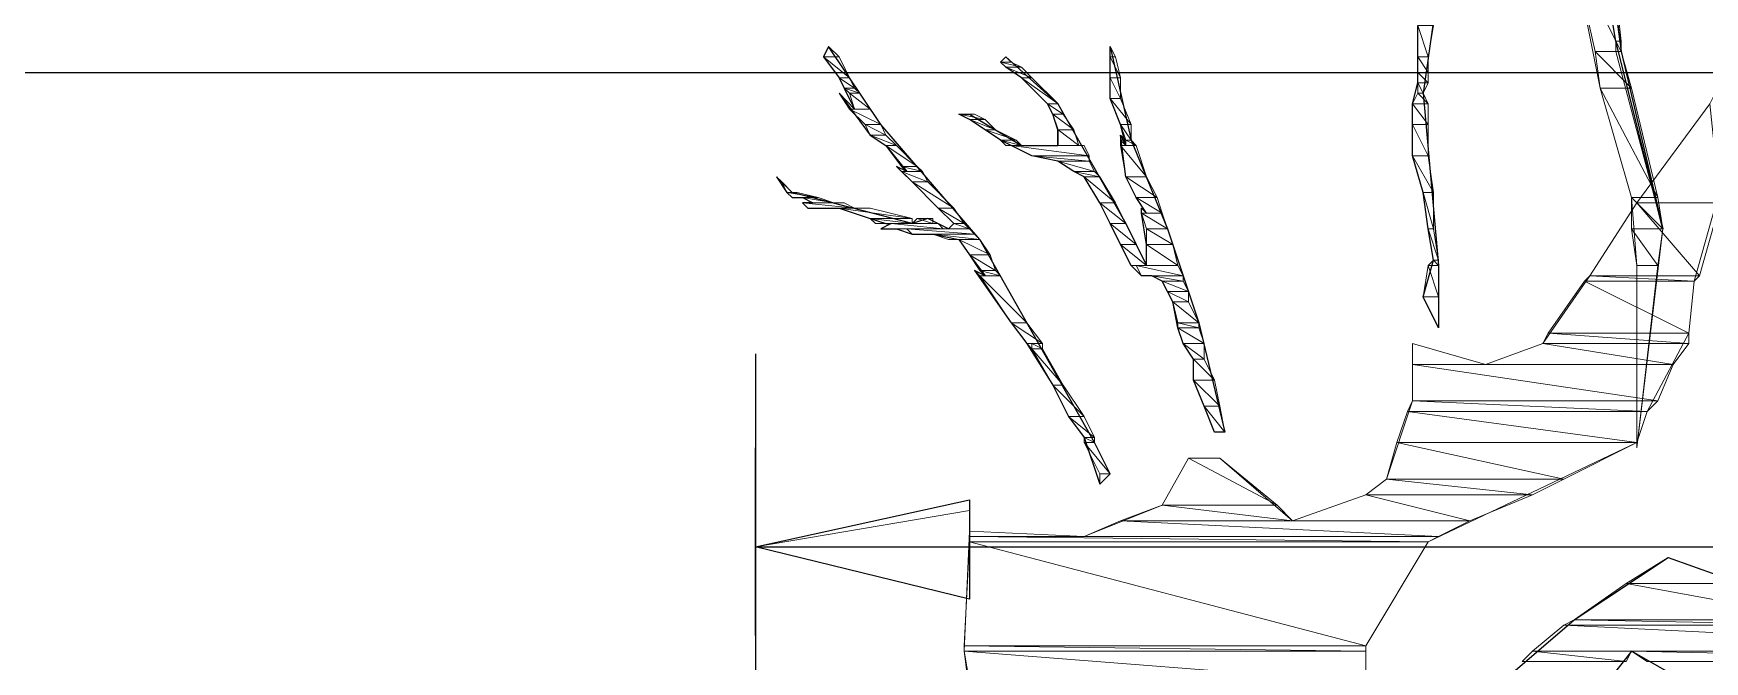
# Model space of a CAD drawing. Header units: inches. Extents: x 2 to 859, y 1 to 607.
# Drawn here: x 570.86 to 591.7, y 472.95 to 480.78 of the extents above; entities that cross this region are included whole.
import ezdxf

# ---------------------------------------------------------------- set-up
doc = ezdxf.new("R2010")
doc.units = ezdxf.units.IN
doc.header["$MEASUREMENT"] = 0
doc.layers.add('PDF_Geometry', color=7, linetype='Continuous', true_color=0x00b8b8)

msp = doc.modelspace()

# ---------------------------------------------------------------- linework, layer by layer
at = {"layer": 'PDF_Geometry', "color": 9, "lineweight": 20, "true_color": 0xbababa}
for points in [[(591.183, 478.346), (590.662, 480.557), (590.337, 482.963)], [(590.077, 481.727), (590.402, 480.102), (590.792, 478.736), (590.858, 477.89), (590.858, 475.614), (591.183, 478.346)]]:
    msp.add_lwpolyline(points, dxfattribs=at)
at = {"layer": 'PDF_Geometry', "lineweight": 25}
for points in [[(590.337, 482.963), (590.662, 480.557), (591.183, 478.346), (590.597, 480.687), (590.402, 481.857)], [(588.451, 481.858), (588.191, 480.037), (588.386, 477.89), (588.386, 477.11), (588.191, 477.5), (588.321, 477.955), (588.256, 478.346), (588.191, 478.801), (588.061, 479.256), (588.061, 479.646), (588.061, 479.906), (588.126, 480.167), (588.126, 480.297), (588.126, 480.492), (588.126, 480.882)], [(584.289, 475.289), (584.094, 475.679), (582.663, 478.215), (581.427, 479.646), (580.777, 480.622), (580.712, 480.492), (580.907, 480.232), (580.972, 480.102), (581.102, 479.841), (580.907, 480.037), (581.297, 479.516), (581.492, 479.386), (581.752, 479.061), (581.622, 479.126), (581.818, 478.931), (582.143, 478.606), (582.338, 478.411), (582.273, 478.346), (582.013, 478.476), (581.818, 478.411), (580.322, 478.801), (580.127, 478.996), (580.257, 478.801), (580.322, 478.736), (580.452, 478.736), (580.582, 478.671), (580.452, 478.671), (580.517, 478.606), (580.907, 478.606), (581.297, 478.476), (581.492, 478.411), (581.557, 478.411), (581.427, 478.346), (581.622, 478.346), (581.818, 478.281), (582.078, 478.281), (582.403, 478.215), (582.533, 478.02), (582.728, 477.76), (582.598, 477.825), (583.053, 477.175), (583.248, 476.915), (583.313, 476.85), (583.248, 476.915), (583.573, 476.394), (583.769, 476.004), (583.964, 475.744), (584.159, 475.159), (584.289, 475.289)], [(584.289, 480.622), (584.549, 479.451), (585.004, 478.346), (585.394, 477.175), (585.72, 475.809), (585.59, 475.809), (585.46, 476.134), (585.329, 476.46), (585.329, 476.72), (585.199, 476.915), (585.134, 477.11), (585.069, 477.435), (585.004, 477.565), (584.939, 477.695), (584.809, 477.76), (584.679, 477.76), (584.549, 477.89), (584.419, 478.15), (584.289, 478.411), (584.159, 478.671), (583.964, 478.996), (583.834, 479.061), (583.638, 479.191), (583.313, 479.256), (582.923, 479.451), (582.728, 479.581), (582.533, 479.711), (582.403, 479.776), (582.533, 479.776), (583.183, 479.386), (583.638, 479.386), (583.638, 479.581), (583.573, 479.776), (583.508, 479.906), (583.183, 480.232), (582.988, 480.362), (582.923, 480.427), (582.988, 480.492), (583.638, 479.906), (584.484, 478.411), (584.744, 477.89), (584.744, 478.15), (584.679, 478.541), (584.679, 478.606), (584.744, 478.541), (584.614, 478.736), (584.484, 478.996), (584.419, 479.516), (584.484, 479.386), (584.419, 479.646), (584.289, 479.971), (584.289, 480.232), (584.289, 480.622)], [(579.866, 474.378), (579.866, 474.378)]]:
    msp.add_lwpolyline(points, dxfattribs=at)
at = {"layer": 'PDF_Geometry', "color": 9, "lineweight": 0, "true_color": 0xbababa}
for points in [[(590.337, 480.557), (590.662, 480.557), (590.077, 481.727), (590.337, 480.557)], [(590.662, 480.557), (590.077, 481.727), (590.532, 481.727), (590.662, 480.557)], [(590.402, 480.102), (590.792, 480.102), (590.337, 480.557), (590.402, 480.102)], [(590.792, 480.102), (590.337, 480.557), (590.662, 480.557), (590.792, 480.102)], [(590.792, 478.736), (591.118, 478.736), (590.402, 480.102), (590.792, 478.736)], [(591.118, 478.736), (590.402, 480.102), (590.792, 480.102), (591.118, 478.736)], [(590.792, 478.346), (591.183, 478.346), (590.792, 478.736), (590.792, 478.346)], [(591.183, 478.346), (590.792, 478.736), (591.118, 478.736), (591.183, 478.346)], [(590.792, 478.346), (590.858, 477.89), (591.118, 477.89), (590.792, 478.346)], [(590.792, 478.346), (591.183, 478.346), (591.118, 477.89), (590.792, 478.346)], [(590.858, 477.89), (591.118, 477.89), (590.858, 475.614), (590.858, 477.89)]]:
    msp.add_lwpolyline(points, dxfattribs=at)
at = {"layer": 'PDF_Geometry', "lineweight": 0}
for points in [[(590.597, 480.687), (590.662, 480.687), (590.402, 481.857), (590.597, 480.687)], [(590.662, 480.687), (590.402, 481.857), (590.532, 481.857), (590.662, 480.687)], [(588.126, 480.492), (588.256, 480.492), (588.126, 480.882), (588.126, 480.492)], [(588.256, 480.492), (588.126, 480.882), (588.321, 480.882), (588.256, 480.492)], [(590.597, 480.687), (590.597, 480.557), (590.662, 480.557), (590.597, 480.687)], [(590.597, 480.687), (590.662, 480.687), (590.662, 480.557), (590.597, 480.687)], [(580.777, 480.622), (580.712, 480.492), (580.907, 480.492), (580.777, 480.622)], [(580.907, 480.232), (581.037, 480.232), (580.712, 480.492), (580.907, 480.232)], [(581.037, 480.232), (580.712, 480.492), (580.907, 480.492), (581.037, 480.232)], [(582.988, 480.492), (582.923, 480.427), (583.053, 480.427), (582.988, 480.492)], [(584.289, 480.622), (584.289, 480.492), (584.354, 480.492), (584.289, 480.622)], [(584.289, 480.232), (584.419, 480.232), (584.289, 480.492), (584.289, 480.232)], [(584.419, 480.232), (584.289, 480.492), (584.354, 480.492), (584.419, 480.232)], [(588.126, 480.297), (588.256, 480.297), (588.126, 480.492), (588.126, 480.297)], [(588.256, 480.297), (588.126, 480.492), (588.256, 480.492), (588.256, 480.297)], [(590.597, 480.557), (590.662, 480.557), (591.183, 478.346), (590.597, 480.557)], [(582.988, 480.362), (583.183, 480.362), (582.923, 480.427), (582.988, 480.362)], [(583.183, 480.362), (582.923, 480.427), (583.053, 480.427), (583.183, 480.362)], [(583.183, 480.232), (583.313, 480.232), (582.988, 480.362), (583.183, 480.232)], [(583.313, 480.232), (582.988, 480.362), (583.183, 480.362), (583.313, 480.232)], [(588.126, 480.167), (588.256, 480.167), (588.126, 480.297), (588.126, 480.167)], [(588.256, 480.167), (588.126, 480.297), (588.256, 480.297), (588.256, 480.167)], [(580.972, 480.102), (581.102, 480.102), (580.907, 480.232), (580.972, 480.102)], [(581.102, 480.102), (580.907, 480.232), (581.037, 480.232), (581.102, 480.102)], [(581.037, 480.037), (581.167, 480.037), (580.972, 480.102), (581.037, 480.037)], [(581.167, 480.037), (580.972, 480.102), (581.102, 480.102), (581.167, 480.037)], [(583.508, 479.906), (583.639, 479.906), (583.183, 480.232), (583.508, 479.906)], [(583.639, 479.906), (583.183, 480.232), (583.313, 480.232), (583.639, 479.906)], [(584.289, 479.971), (584.419, 479.971), (584.289, 480.232), (584.289, 479.971)], [(584.419, 479.971), (584.289, 480.232), (584.419, 480.232), (584.419, 479.971)], [(588.126, 480.037), (588.191, 480.037), (588.126, 480.167), (588.126, 480.037)], [(588.191, 480.037), (588.126, 480.167), (588.256, 480.167), (588.191, 480.037)], [(580.907, 480.037), (581.037, 479.841), (581.102, 479.841), (580.907, 480.037)], [(581.102, 479.841), (581.297, 479.841), (581.037, 480.037), (581.102, 479.841)], [(581.297, 479.841), (581.037, 480.037), (581.167, 480.037), (581.297, 479.841)], [(581.232, 479.646), (581.427, 479.646), (581.037, 479.841), (581.232, 479.646)], [(581.427, 479.646), (581.037, 479.841), (581.297, 479.841), (581.427, 479.646)], [(583.639, 479.906), (583.639, 479.906), (583.508, 479.906), (583.639, 479.906)], [(583.639, 479.906), (583.508, 479.906), (583.639, 479.906)], [(583.573, 479.776), (583.704, 479.776), (583.508, 479.906), (583.573, 479.776)], [(583.704, 479.776), (583.508, 479.906), (583.639, 479.906), (583.704, 479.776)], [(584.419, 479.646), (584.549, 479.646), (584.289, 479.971), (584.419, 479.646)], [(584.549, 479.646), (584.289, 479.971), (584.419, 479.971), (584.549, 479.646)], [(588.061, 479.906), (588.256, 479.906), (588.126, 480.037), (588.061, 479.906)], [(588.061, 479.646), (588.256, 479.646), (588.061, 479.906), (588.061, 479.646)], [(588.256, 479.646), (588.061, 479.906), (588.256, 479.906), (588.256, 479.646)], [(588.256, 479.906), (588.126, 480.037), (588.191, 480.037), (588.256, 479.906)], [(581.297, 479.516), (581.492, 479.516), (581.232, 479.646), (581.297, 479.516)], [(581.492, 479.516), (581.232, 479.646), (581.427, 479.646), (581.492, 479.516)], [(582.403, 479.776), (582.598, 479.776), (582.468, 479.776), (582.403, 479.776)], [(582.533, 479.711), (582.728, 479.711), (582.403, 479.776), (582.533, 479.711)], [(582.728, 479.711), (582.403, 479.776), (582.598, 479.776), (582.728, 479.711)], [(582.533, 479.776), (582.468, 479.776), (582.468, 479.776), (582.533, 479.776)], [(582.598, 479.776), (582.468, 479.776), (582.533, 479.776), (582.598, 479.776)], [(582.728, 479.581), (582.858, 479.581), (582.533, 479.711), (582.728, 479.581)], [(582.858, 479.581), (582.533, 479.711), (582.728, 479.711), (582.858, 479.581)], [(583.639, 479.581), (583.834, 479.581), (583.573, 479.776), (583.639, 479.581)], [(583.834, 479.581), (583.573, 479.776), (583.704, 479.776), (583.834, 479.581)], [(584.484, 479.451), (584.549, 479.451), (584.419, 479.646), (584.484, 479.451)], [(584.549, 479.451), (584.419, 479.646), (584.549, 479.646), (584.549, 479.451)], [(588.061, 479.256), (588.256, 479.256), (588.061, 479.646), (588.061, 479.256)], [(588.256, 479.256), (588.061, 479.646), (588.256, 479.646), (588.256, 479.256)], [(581.492, 479.386), (581.622, 479.386), (581.297, 479.516), (581.492, 479.386)], [(581.622, 479.386), (581.297, 479.516), (581.492, 479.516), (581.622, 479.386)], [(582.923, 479.451), (583.118, 479.451), (582.728, 479.581), (582.923, 479.451)], [(583.118, 479.451), (582.728, 479.581), (582.858, 479.581), (583.118, 479.451)], [(582.988, 479.386), (583.183, 479.386), (582.923, 479.451), (582.988, 479.386)], [(583.183, 479.386), (582.923, 479.451), (583.118, 479.451), (583.183, 479.386)], [(583.639, 479.386), (583.899, 479.386), (583.639, 479.581), (583.639, 479.386)], [(583.899, 479.386), (583.639, 479.581), (583.834, 479.581), (583.899, 479.386)], [(584.419, 479.516), (584.419, 479.451), (584.484, 479.451), (584.419, 479.516)], [(584.419, 479.386), (584.484, 479.386), (584.419, 479.451), (584.419, 479.386)], [(584.484, 479.386), (584.419, 479.451), (584.484, 479.451), (584.484, 479.386)], [(584.484, 479.386), (584.614, 479.386), (584.484, 479.451), (584.484, 479.386)], [(584.614, 479.386), (584.484, 479.451), (584.549, 479.451), (584.614, 479.386)], [(581.687, 479.126), (581.883, 479.126), (581.492, 479.386), (581.687, 479.126)], [(581.883, 479.126), (581.492, 479.386), (581.622, 479.386), (581.883, 479.126)], [(583.053, 479.386), (583.183, 479.386), (582.988, 479.386), (583.053, 479.386)], [(583.183, 479.386), (582.988, 479.386), (583.183, 479.386)], [(583.313, 479.256), (584.029, 479.256), (583.053, 479.386), (583.313, 479.256)], [(584.029, 479.256), (583.053, 479.386), (583.964, 479.386), (584.029, 479.256)], [(583.183, 479.386), (583.964, 479.386), (583.378, 479.386), (583.183, 479.386)], [(583.639, 479.191), (584.029, 479.191), (583.313, 479.256), (583.639, 479.191)], [(584.029, 479.191), (583.313, 479.256), (584.029, 479.256), (584.029, 479.191)], [(583.378, 479.386), (583.899, 479.386), (583.639, 479.386), (583.378, 479.386)], [(583.964, 479.386), (583.378, 479.386), (583.899, 479.386), (583.964, 479.386)], [(583.899, 479.386), (583.639, 479.386), (583.899, 479.386)], [(584.484, 478.996), (584.744, 478.996), (584.419, 479.386), (584.484, 478.996)], [(584.744, 478.996), (584.419, 479.386), (584.614, 479.386), (584.744, 478.996)], [(588.191, 478.801), (588.321, 478.801), (588.061, 479.256), (588.191, 478.801)], [(588.321, 478.801), (588.061, 479.256), (588.256, 479.256), (588.321, 478.801)], [(580.127, 478.996), (580.192, 478.931), (580.192, 478.931), (580.127, 478.996)], [(581.622, 479.126), (581.687, 479.061), (581.752, 479.061), (581.622, 479.126)], [(581.753, 479.061), (581.948, 479.061), (581.687, 479.126), (581.753, 479.061)], [(581.948, 479.061), (581.687, 479.126), (581.883, 479.126), (581.948, 479.061)], [(581.818, 478.931), (582.013, 478.931), (581.687, 479.061), (581.818, 478.931)], [(582.013, 478.931), (581.687, 479.061), (581.948, 479.061), (582.013, 478.931)], [(583.834, 479.061), (584.094, 479.061), (583.638, 479.191), (583.834, 479.061)], [(584.094, 479.061), (583.638, 479.191), (584.029, 479.191), (584.094, 479.061)], [(583.964, 478.996), (584.159, 478.996), (583.834, 479.061), (583.964, 478.996)], [(584.159, 478.996), (583.834, 479.061), (584.094, 479.061), (584.159, 478.996)], [(584.159, 478.671), (584.354, 478.671), (583.964, 478.996), (584.159, 478.671)], [(584.354, 478.671), (583.964, 478.996), (584.159, 478.996), (584.354, 478.671)], [(584.614, 478.736), (584.874, 478.736), (584.484, 478.996), (584.614, 478.736)], [(584.874, 478.736), (584.484, 478.996), (584.744, 478.996), (584.874, 478.736)], [(580.257, 478.801), (580.322, 478.801), (580.192, 478.931), (580.257, 478.801)], [(580.322, 478.801), (580.192, 478.931), (580.322, 478.801)], [(580.387, 478.801), (580.387, 478.801), (580.257, 478.801), (580.387, 478.801)], [(580.387, 478.801), (580.257, 478.801), (580.322, 478.801), (580.387, 478.801)], [(580.322, 478.736), (580.647, 478.736), (580.257, 478.801), (580.322, 478.736)], [(580.647, 478.736), (580.257, 478.801), (580.387, 478.801), (580.647, 478.736)], [(582.143, 478.606), (582.338, 478.606), (581.818, 478.931), (582.143, 478.606)], [(582.338, 478.606), (581.818, 478.931), (582.013, 478.931), (582.338, 478.606)], [(588.256, 478.346), (588.321, 478.346), (588.191, 478.801), (588.256, 478.346)], [(588.321, 478.346), (588.191, 478.801), (588.321, 478.801), (588.321, 478.346)], [(580.582, 478.671), (580.842, 478.671), (580.452, 478.736), (580.582, 478.671)], [(580.842, 478.671), (580.452, 478.736), (580.647, 478.736), (580.842, 478.671)], [(580.452, 478.671), (580.972, 478.671), (580.582, 478.671), (580.452, 478.671)], [(580.517, 478.606), (581.102, 478.606), (580.452, 478.671), (580.517, 478.606)], [(581.102, 478.606), (580.452, 478.671), (580.972, 478.671), (581.102, 478.606)], [(580.907, 478.606), (581.297, 478.606), (580.517, 478.606), (580.907, 478.606)], [(581.297, 478.606), (580.517, 478.606), (581.102, 478.606), (581.297, 478.606)], [(580.972, 478.671), (580.582, 478.671), (580.842, 478.671), (580.972, 478.671)], [(581.297, 478.476), (581.818, 478.476), (580.907, 478.606), (581.297, 478.476)], [(581.818, 478.476), (580.907, 478.606), (581.297, 478.606), (581.818, 478.476)], [(582.338, 478.411), (582.468, 478.411), (582.143, 478.606), (582.338, 478.411)], [(582.468, 478.411), (582.143, 478.606), (582.338, 478.606), (582.468, 478.411)], [(584.289, 478.411), (584.484, 478.411), (584.159, 478.671), (584.289, 478.411)], [(584.484, 478.411), (584.159, 478.671), (584.354, 478.671), (584.484, 478.411)], [(584.744, 478.541), (584.939, 478.541), (584.614, 478.736), (584.744, 478.541)], [(584.939, 478.541), (584.614, 478.736), (584.874, 478.736), (584.939, 478.541)], [(584.679, 478.606), (584.679, 478.541), (584.744, 478.541), (584.679, 478.606)], [(581.362, 478.411), (581.818, 478.411), (581.297, 478.476), (581.362, 478.411)], [(581.818, 478.411), (581.297, 478.476), (581.818, 478.476), (581.818, 478.411)], [(581.492, 478.411), (582.143, 478.411), (581.362, 478.411), (581.492, 478.411)], [(582.143, 478.411), (581.362, 478.411), (582.078, 478.411), (582.143, 478.411)], [(581.427, 478.346), (582.208, 478.346), (581.557, 478.411), (581.427, 478.346)], [(581.557, 478.411), (581.492, 478.411), (582.143, 478.411), (581.557, 478.411)], [(581.492, 478.411), (582.143, 478.411), (582.143, 478.411), (581.492, 478.411)], [(582.208, 478.346), (581.557, 478.411), (582.143, 478.411), (582.208, 478.346)], [(581.818, 478.411), (582.078, 478.411), (581.883, 478.476), (581.818, 478.411)], [(582.013, 478.476), (581.883, 478.476), (582.078, 478.476), (582.013, 478.476)], [(582.078, 478.411), (581.883, 478.476), (582.078, 478.476), (582.078, 478.411)], [(582.273, 478.346), (582.533, 478.346), (582.338, 478.411), (582.273, 478.346)], [(582.533, 478.346), (582.338, 478.411), (582.468, 478.411), (582.533, 478.346)], [(584.484, 478.411), (584.484, 478.411), (584.289, 478.411), (584.484, 478.411)], [(584.484, 478.411), (584.289, 478.411), (584.484, 478.411)], [(584.419, 478.15), (584.614, 478.15), (584.289, 478.411), (584.419, 478.15)], [(584.614, 478.15), (584.289, 478.411), (584.484, 478.411), (584.614, 478.15)], [(584.679, 478.541), (584.744, 478.541), (584.744, 478.541), (584.679, 478.541)], [(584.744, 478.541), (584.744, 478.541), (584.679, 478.541), (584.744, 478.541)], [(584.744, 478.346), (585.004, 478.346), (584.679, 478.541), (584.744, 478.346)], [(585.004, 478.346), (584.679, 478.541), (584.939, 478.541), (585.004, 478.346)], [(581.622, 478.346), (582.208, 478.346), (581.427, 478.346), (581.622, 478.346)], [(582.208, 478.346), (581.427, 478.346), (582.208, 478.346)], [(581.753, 478.346), (582.273, 478.346), (581.622, 478.346), (581.753, 478.346)], [(582.273, 478.346), (581.622, 478.346), (582.208, 478.346), (582.273, 478.346)], [(581.818, 478.281), (582.598, 478.281), (581.752, 478.346), (581.818, 478.281)], [(582.598, 478.281), (581.752, 478.346), (582.533, 478.346), (582.598, 478.281)], [(582.078, 478.281), (581.818, 478.281), (582.598, 478.281), (582.078, 478.281)], [(581.818, 478.281), (582.598, 478.281), (582.598, 478.281), (581.818, 478.281)], [(582.273, 478.215), (582.663, 478.215), (582.078, 478.281), (582.273, 478.215)], [(582.663, 478.215), (582.078, 478.281), (582.598, 478.281), (582.663, 478.215)], [(582.273, 478.346), (582.533, 478.346), (582.533, 478.346), (582.273, 478.346)], [(582.533, 478.346), (582.533, 478.346), (582.273, 478.346), (582.533, 478.346)], [(582.403, 478.215), (582.273, 478.215), (582.663, 478.215), (582.403, 478.215)], [(582.273, 478.215), (582.663, 478.215), (582.663, 478.215), (582.273, 478.215)], [(582.533, 478.02), (582.793, 478.02), (582.403, 478.215), (582.533, 478.02)], [(582.793, 478.02), (582.403, 478.215), (582.663, 478.215), (582.793, 478.02)], [(584.744, 478.15), (585.069, 478.15), (584.744, 478.346), (584.744, 478.15)], [(585.069, 478.15), (584.744, 478.346), (585.004, 478.346), (585.069, 478.15)], [(588.321, 477.955), (588.386, 477.955), (588.256, 478.346), (588.321, 477.955)], [(588.386, 477.955), (588.256, 478.346), (588.321, 478.346), (588.386, 477.955)], [(582.663, 477.825), (582.858, 477.825), (582.533, 478.02), (582.663, 477.825)], [(582.858, 477.825), (582.533, 478.02), (582.793, 478.02), (582.858, 477.825)], [(584.549, 477.89), (584.744, 477.89), (584.419, 478.15), (584.549, 477.89)], [(584.744, 477.89), (584.419, 478.15), (584.614, 478.15), (584.744, 477.89)], [(584.744, 477.89), (585.134, 477.89), (584.744, 478.15), (584.744, 477.89)], [(585.134, 477.89), (584.744, 478.15), (585.069, 478.15), (585.134, 477.89)], [(588.256, 477.89), (588.386, 477.89), (588.321, 477.955), (588.256, 477.89)], [(588.386, 477.89), (588.321, 477.955), (588.386, 477.955), (588.386, 477.89)], [(582.598, 477.825), (582.663, 477.76), (582.728, 477.76), (582.598, 477.825)], [(582.728, 477.76), (582.923, 477.76), (582.663, 477.825), (582.728, 477.76)], [(582.923, 477.76), (582.663, 477.825), (582.858, 477.825), (582.923, 477.76)], [(583.053, 477.175), (583.248, 477.175), (582.663, 477.76), (583.053, 477.175)], [(583.248, 477.175), (582.663, 477.76), (582.923, 477.76), (583.248, 477.175)], [(584.614, 477.89), (584.744, 477.89), (584.549, 477.89), (584.614, 477.89)], [(584.744, 477.89), (584.549, 477.89), (584.744, 477.89)], [(584.679, 477.76), (585.199, 477.76), (584.614, 477.89), (584.679, 477.76)], [(585.199, 477.76), (584.614, 477.89), (585.134, 477.89), (585.199, 477.76)], [(584.939, 477.695), (585.199, 477.695), (584.809, 477.76), (584.939, 477.695)], [(585.199, 477.695), (584.809, 477.76), (585.199, 477.76), (585.199, 477.695)], [(588.256, 477.89), (588.191, 477.5), (588.386, 477.5), (588.256, 477.89)], [(588.256, 477.89), (588.386, 477.89), (588.386, 477.5), (588.256, 477.89)], [(585.004, 477.565), (585.264, 477.565), (584.939, 477.695), (585.004, 477.565)], [(585.264, 477.565), (584.939, 477.695), (585.199, 477.695), (585.264, 477.565)], [(585.069, 477.435), (585.264, 477.435), (585.004, 477.565), (585.069, 477.435)], [(585.264, 477.435), (585.004, 477.565), (585.264, 477.565), (585.264, 477.435)], [(585.134, 477.175), (585.394, 477.175), (585.069, 477.435), (585.134, 477.175)], [(585.394, 477.175), (585.069, 477.435), (585.264, 477.435), (585.394, 477.175)], [(588.191, 477.5), (588.386, 477.5), (588.386, 477.11), (588.191, 477.5)], [(583.248, 476.915), (583.443, 476.915), (583.053, 477.175), (583.248, 476.915)], [(583.443, 476.915), (583.053, 477.175), (583.248, 477.175), (583.443, 476.915)], [(585.134, 477.11), (585.394, 477.11), (585.134, 477.175), (585.134, 477.11)], [(585.394, 477.11), (585.134, 477.175), (585.394, 477.175), (585.394, 477.11)], [(583.248, 476.915), (583.313, 476.85), (583.313, 476.85), (583.248, 476.915)], [(583.313, 476.915), (583.443, 476.915), (583.248, 476.915), (583.313, 476.915)], [(583.443, 476.915), (583.248, 476.915), (583.443, 476.915)], [(583.313, 476.85), (583.443, 476.85), (583.313, 476.915), (583.313, 476.85)], [(583.443, 476.85), (583.313, 476.915), (583.443, 476.915), (583.443, 476.85)], [(585.199, 476.915), (585.46, 476.915), (585.134, 477.11), (585.199, 476.915)], [(585.46, 476.915), (585.134, 477.11), (585.394, 477.11), (585.46, 476.915)], [(585.329, 476.72), (585.46, 476.72), (585.199, 476.915), (585.329, 476.72)], [(585.46, 476.72), (585.199, 476.915), (585.46, 476.915), (585.46, 476.72)], [(583.573, 476.394), (583.704, 476.394), (583.313, 476.85), (583.573, 476.394)], [(583.704, 476.394), (583.313, 476.85), (583.443, 476.85), (583.704, 476.394)], [(585.329, 476.46), (585.59, 476.46), (585.329, 476.72), (585.329, 476.46)], [(585.59, 476.46), (585.329, 476.72), (585.46, 476.72), (585.59, 476.46)], [(583.769, 476.004), (583.964, 476.004), (583.573, 476.394), (583.769, 476.004)], [(583.964, 476.004), (583.573, 476.394), (583.704, 476.394), (583.964, 476.004)], [(585.46, 476.134), (585.655, 476.134), (585.329, 476.46), (585.46, 476.134)], [(585.655, 476.134), (585.329, 476.46), (585.59, 476.46), (585.655, 476.134)], [(585.72, 475.809), (585.59, 475.809), (585.46, 476.134), (585.72, 475.809)], [(585.46, 476.134), (585.655, 476.134), (585.72, 475.809), (585.46, 476.134)], [(583.964, 475.744), (584.094, 475.744), (583.769, 476.004), (583.964, 475.744)], [(584.094, 475.744), (583.769, 476.004), (583.964, 476.004), (584.094, 475.744)], [(583.964, 475.679), (584.094, 475.679), (583.964, 475.744), (583.964, 475.679)], [(584.094, 475.679), (583.964, 475.744), (584.094, 475.744), (584.094, 475.679)], [(583.964, 475.679), (584.159, 475.289), (584.289, 475.289), (583.964, 475.679)], [(583.964, 475.679), (584.094, 475.679), (584.289, 475.289), (583.964, 475.679)], [(585.72, 475.809), (585.72, 475.809), (585.59, 475.809), (585.72, 475.809)], [(584.159, 475.289), (584.289, 475.289), (584.159, 475.159), (584.159, 475.289)]]:
    msp.add_lwpolyline(points, dxfattribs=at)
at = {"layer": 'PDF_Geometry', "color": 92, "lineweight": 25, "true_color": 0x00b800}
for points in [[(589.167, 472.687), (590.077, 473.468), (591.248, 474.248), (592.158, 473.923), (593.459, 473.403), (593.524, 474.248), (592.874, 475.484), (592.548, 476.46), (592.418, 477.89), (593.134, 479.646), (593.134, 480.362), (592.744, 481.337), (593.134, 481.337), (593.589, 479.646), (594.174, 479.646), (593.914, 479.256), (593.589, 478.996)], [(592.613, 472.037), (590.792, 473.078), (589.362, 471.257)]]:
    msp.add_lwpolyline(points, dxfattribs=at)
at = {"layer": 'PDF_Geometry', "color": 7, "lineweight": 25}
for points in [[(547.479, 480.297), (692.313, 480.297)], [(579.866, 476.785), (579.866, 470.086)], [(579.866, 473.273), (579.866, 475.614)], [(582.533, 473.728), (579.866, 474.378), (582.533, 474.964), (582.533, 473.728)], [(579.866, 474.378), (692.313, 474.378)]]:
    msp.add_lwpolyline(points, dxfattribs=at)
at = {"layer": 'PDF_Geometry', "color": 62, "lineweight": 20, "true_color": 0xa5dd00}
for points in [[(587.476, 471.777), (587.476, 473.143), (588.256, 474.443), (590.858, 475.679), (590.988, 476.069), (591.508, 477.045), (591.573, 477.695), (592.288, 480.232), (592.418, 480.362), (591.833, 480.037), (591.768, 479.906), (590.858, 478.671), (590.272, 477.76), (589.687, 476.915), (588.971, 476.655), (588.061, 476.915), (588.061, 476.199), (587.736, 475.224), (587.476, 475.029)], [(587.476, 475.029), (586.565, 474.704), (585.655, 475.484), (585.264, 475.484), (584.939, 474.899), (583.964, 474.508), (582.533, 474.574), (582.468, 473.078), (582.663, 471.517)]]:
    msp.add_lwpolyline(points, dxfattribs=at)
at = {"layer": 'PDF_Geometry', "color": 62, "lineweight": 0, "true_color": 0xa5dd00}
for points in [[(590.858, 478.671), (591.898, 478.671), (591.768, 479.906), (590.858, 478.671)], [(590.272, 477.76), (591.638, 477.76), (590.858, 478.671), (590.272, 477.76)], [(591.638, 477.76), (590.858, 478.671), (591.898, 478.671), (591.638, 477.76)], [(590.207, 477.695), (591.573, 477.695), (590.272, 477.76), (590.207, 477.695)], [(591.573, 477.695), (590.272, 477.76), (591.638, 477.76), (591.573, 477.695)], [(589.752, 477.045), (591.508, 477.045), (590.207, 477.695), (589.752, 477.045)], [(591.508, 477.045), (590.207, 477.695), (591.573, 477.695), (591.508, 477.045)], [(588.061, 476.915), (588.061, 476.655), (588.971, 476.655), (588.061, 476.915)], [(588.971, 476.655), (591.313, 476.655), (589.687, 476.915), (588.971, 476.655)], [(589.687, 476.915), (591.508, 476.915), (589.752, 477.045), (589.687, 476.915)], [(589.687, 476.915), (591.508, 476.915), (591.508, 476.915), (589.687, 476.915)], [(591.508, 476.915), (591.508, 476.915), (589.687, 476.915), (591.508, 476.915)], [(591.313, 476.655), (589.687, 476.915), (591.508, 476.915), (591.313, 476.655)], [(591.508, 476.915), (589.752, 477.045), (591.508, 477.045), (591.508, 476.915)], [(588.061, 476.199), (591.118, 476.199), (588.061, 476.655), (588.061, 476.199)], [(591.118, 476.199), (588.061, 476.655), (591.313, 476.655), (591.118, 476.199)], [(587.996, 476.069), (590.988, 476.069), (588.061, 476.199), (587.996, 476.069)], [(590.988, 476.069), (588.061, 476.199), (591.118, 476.199), (590.988, 476.069)], [(587.866, 475.679), (590.858, 475.679), (587.996, 476.069), (587.866, 475.679)], [(590.858, 475.679), (587.996, 476.069), (590.988, 476.069), (590.858, 475.679)], [(587.736, 475.224), (589.947, 475.224), (587.866, 475.679), (587.736, 475.224)], [(589.947, 475.224), (587.866, 475.679), (590.858, 475.679), (589.947, 475.224)], [(584.939, 474.899), (586.37, 474.899), (585.264, 475.484), (584.939, 474.899)], [(585.655, 475.484), (585.264, 475.484), (585.264, 475.484), (585.655, 475.484)], [(586.37, 474.899), (585.264, 475.484), (585.655, 475.484), (586.37, 474.899)], [(587.476, 475.029), (589.557, 475.029), (587.736, 475.224), (587.476, 475.029)], [(589.557, 475.029), (587.736, 475.224), (589.947, 475.224), (589.557, 475.029)], [(584.419, 474.704), (586.565, 474.704), (584.939, 474.899), (584.419, 474.704)], [(586.565, 474.704), (584.939, 474.899), (586.37, 474.899), (586.565, 474.704)], [(586.565, 474.704), (588.776, 474.704), (587.476, 475.029), (586.565, 474.704)], [(588.776, 474.704), (587.476, 475.029), (589.557, 475.029), (588.776, 474.704)], [(583.964, 474.508), (588.386, 474.508), (584.419, 474.704), (583.964, 474.508)], [(588.386, 474.508), (584.419, 474.704), (588.776, 474.704), (588.386, 474.508)], [(582.468, 473.143), (587.476, 473.143), (582.533, 474.443), (582.468, 473.143)], [(582.533, 474.574), (582.533, 474.508), (583.964, 474.508), (582.533, 474.574)], [(582.533, 474.443), (588.256, 474.443), (582.533, 474.508), (582.533, 474.443)], [(588.256, 474.443), (582.533, 474.508), (588.386, 474.508), (588.256, 474.443)], [(587.476, 473.143), (582.533, 474.443), (588.256, 474.443), (587.476, 473.143)], [(582.468, 473.078), (587.476, 473.078), (582.468, 473.143), (582.468, 473.078)], [(587.476, 473.078), (582.468, 473.143), (587.476, 473.143), (587.476, 473.078)], [(582.533, 472.687), (587.476, 472.687), (582.468, 473.078), (582.533, 472.687)], [(587.476, 472.687), (582.468, 473.078), (587.476, 473.078), (587.476, 472.687)]]:
    msp.add_lwpolyline(points, dxfattribs=at)
at = {"layer": 'PDF_Geometry', "color": 3, "lineweight": 0}
for points in [[(582.533, 474.964), (579.866, 474.378), (582.533, 474.834), (582.533, 474.964)], [(579.866, 474.378), (582.533, 474.834), (582.533, 473.728), (579.866, 474.378)]]:
    msp.add_lwpolyline(points, dxfattribs=at)
at = {"layer": 'PDF_Geometry', "color": 202, "lineweight": 25, "true_color": 0x8a00b8}
msp.add_lwpolyline([(579.866, 474.378), (579.866, 468.46)], dxfattribs=at)
at = {"layer": 'PDF_Geometry', "color": 92, "lineweight": 0, "true_color": 0x00b800}
for points in [[(591.248, 474.248), (590.727, 473.923), (592.158, 473.923), (591.248, 474.248)], [(590.077, 473.468), (593.199, 473.468), (590.727, 473.923), (590.077, 473.468)], [(593.199, 473.468), (590.727, 473.923), (592.158, 473.923), (593.199, 473.468)], [(589.557, 473.078), (596.516, 473.078), (589.947, 473.403), (589.557, 473.078)], [(589.947, 473.403), (593.459, 473.403), (590.077, 473.468), (589.947, 473.403)], [(596.516, 473.078), (589.947, 473.403), (596.125, 473.403), (596.516, 473.078)], [(593.459, 473.403), (590.077, 473.468), (593.199, 473.468), (593.459, 473.403)], [(589.427, 472.948), (590.727, 472.948), (589.557, 473.078), (589.427, 472.948)], [(590.727, 472.948), (589.557, 473.078), (590.792, 473.078), (590.727, 472.948)], [(590.988, 472.948), (596.646, 472.948), (590.792, 473.078), (590.988, 472.948)], [(596.646, 472.948), (590.792, 473.078), (596.516, 473.078), (596.646, 472.948)]]:
    msp.add_lwpolyline(points, dxfattribs=at)

doc.saveas('drawing.dxf')
